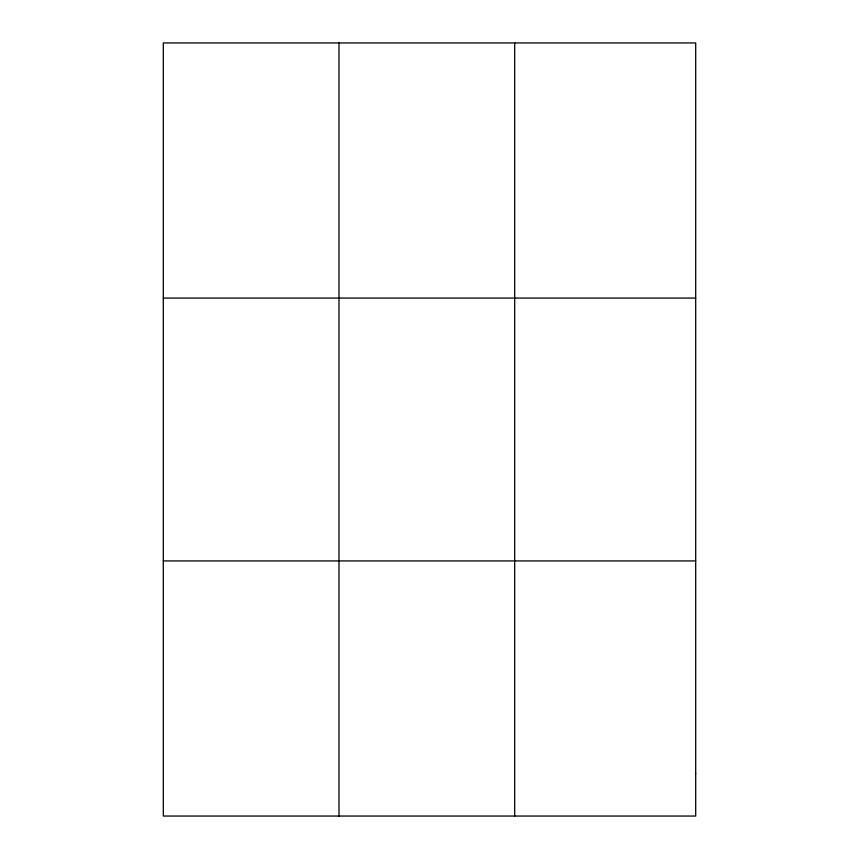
<?xml version="1.0" encoding="UTF-8"?>
<svg xmlns="http://www.w3.org/2000/svg" width="859" height="859" viewBox="0 0 859 859"><rect width="100%" height="100%" fill="white"/><g stroke="black" fill="none" stroke-linecap="round" stroke-linejoin="round"><path stroke-width="1.29" d="M338.994 42.95L338.994 816.05M514.681 42.95L514.681 816.05M163.307 298.073L695.693 298.073M163.307 560.927L695.693 560.927M695.693 773.529L695.693 816.05L163.307 816.05L163.307 42.95L695.693 42.95L695.693 773.529"/></g></svg>
